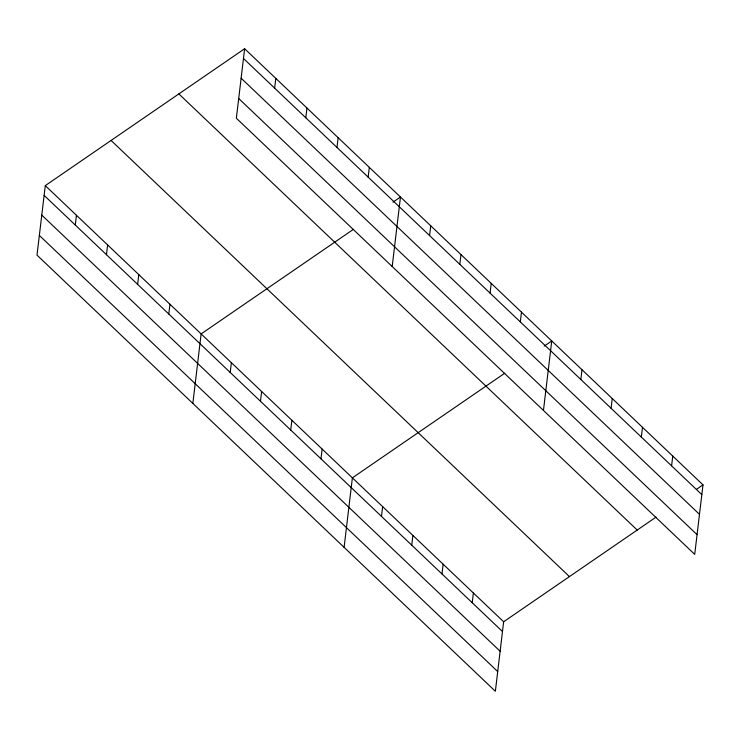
<?xml version="1.0" encoding="UTF-8"?>
<svg xmlns="http://www.w3.org/2000/svg" width="740" height="740" viewBox="0 0 740 740"><rect width="100%" height="100%" fill="white"/><g stroke="black" fill="none" stroke-linecap="round" stroke-linejoin="round"><path stroke-width="1.11" d="M244.635 48.729L236.356 118.224L694.712 554.371L703 484.876L244.635 48.729L45.288 185.629L37 255.124L495.365 691.271L503.644 621.776L656.01 517.149M75.295 225.043L76.451 215.285M106.458 254.699L107.624 244.94M137.631 284.354L138.796 274.596M168.794 314.019L169.96 304.26M192.844 403.411L201.132 333.916L353.489 229.289M230.214 372.461L231.38 362.702M274.642 88.143L275.807 78.385M260.471 401.246L261.636 391.488M305.814 117.799L306.98 108.04M290.718 430.033L291.884 420.274M336.978 147.463L338.143 137.705M320.975 458.819L322.141 449.06M368.15 177.119L369.315 167.36M344.1 547.341L352.388 477.846L504.754 373.219M392.191 266.52L400.479 197.016L392.968 202.177M381.479 516.39L382.645 506.632M429.57 235.561L430.736 225.802M411.727 545.177L412.892 535.418M459.818 264.346L460.983 254.588M441.983 573.962L443.14 564.204M490.074 293.132L491.24 283.374M472.231 602.749L473.397 592.99M520.322 321.918L521.487 312.16M543.456 410.45L551.744 340.946L544.224 346.107M580.826 379.49L581.991 369.732M611.083 408.276L612.248 398.518M641.33 437.062L642.496 427.304M671.587 465.849L672.752 456.09M696.423 489.399L703 484.876M243.479 58.488L701.835 494.635M241.129 78.2L699.485 514.346M238.706 98.513L697.062 534.659M178.849 93.906L637.214 530.053M111.074 140.452L569.43 576.599M45.288 185.629L503.644 621.776M44.123 195.388L502.488 631.535M41.773 215.1L500.129 651.246M39.349 235.413L497.715 671.559"/></g></svg>
